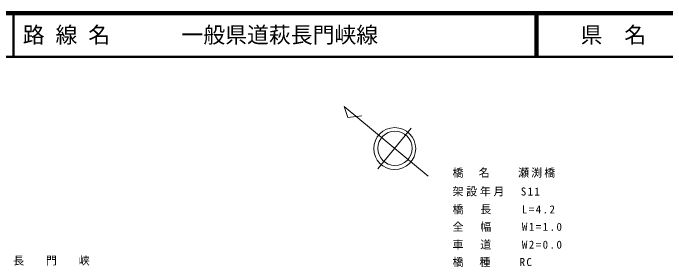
# Model space of a CAD drawing. Units: millimetres, scale not verified. Extents: x 40000 to 680000, y 20000 to 380000.
# Drawn here: x 178156 to 327654, y 321839 to 380000 of the extents above; entities that cross this region are included whole.
import ezdxf
from ezdxf.enums import TextEntityAlignment as Align

# ---------------------------------------------------------------- set-up
doc = ezdxf.new("R2010")
doc.units = ezdxf.units.MM
doc.header["$LTSCALE"] = 1000
for name, color, linetype, lineweight in [('M-BGD', 7, 'Continuous', 13), ('M-BMK-SRVR', 3, 'Continuous', 13), ('M-STR-HTXT', 7, 'Continuous', 13), ('M-TTL', 2, 'Continuous', 140), ('M-TTL-LINE', 7, 'Continuous', 50)]:
    doc.layers.add(name, color=color, linetype=linetype, lineweight=lineweight)
doc.layers.add('M-TTL-TXT', color=7, linetype='Continuous')
doc.styles.add('ＭＳ ゴシック', font='')
doc.styles.get('ＭＳ ゴシック').set_extended_font_data('MS Gothic')

msp = doc.modelspace()

# ---------------------------------------------------------------- linework, layer by layer
at = {"layer": 'M-BMK-SRVR'}
msp.add_line((261680, 344314), (269309, 353647), dxfattribs=at)
msp.add_lwpolyline([(273192, 342666), (253962, 358563), (254788, 356080), (258025, 356482)], dxfattribs=at)
for centre, radius in [((265548, 348955), 4809), ((265601, 349022), 3927)]:
    msp.add_circle(centre, radius, dxfattribs=at)
at = {"layer": 'M-TTL'}
msp.add_line((680000, 380000), (40000, 380000), dxfattribs=at)
at = {"layer": 'M-TTL-LINE'}
for p, q in [((178250, 380000), (178250, 370000)), ((297750, 380000), (297750, 370000)), ((298250, 380000), (298250, 370000)), ((40000, 370000), (680000, 370000))]:
    msp.add_line(p, q, dxfattribs=at)

# ---------------------------------------------------------------- texts
at = {"layer": 'M-BGD', "style": 'ＭＳ ゴシック'}
msp.add_text('長\u3000\u3000門\u3000\u3000峡', height=1833, dxfattribs=at).set_placement((186943, 321822), align=Align.BOTTOM_CENTER)
at = {"layer": 'M-STR-HTXT', "char_height": 1833, "attachment_point": 7, "style": 'ＭＳ ゴシック'}
for s, insert in [('\\T1.2;橋\u3000名\u3000\u3000瀬渕橋', (278793, 342291)), ('\\T1.25;架設年月\u3000S11', (278793, 337996)), ('\\T1.27;橋\u3000長\u3000\u3000L=4.2', (278793, 333898)), ('\\T1.27;全\u3000幅\u3000\u3000W1=1.0', (278793, 329918)), ('\\T1.27;車\u3000道\u3000\u3000W2=0.0', (278793, 325819)), ('\\T1.23;橋\u3000種\u3000\u3000RC', (278793, 321839))]:
    msp.add_mtext(s, dxfattribs=dict(at, insert=insert))
at = {"layer": 'M-TTL-TXT', "style": 'ＭＳ ゴシック'}
for s, p in [('路 線 名', (180380, 375000)), ('一般県道萩長門峡線', (216734, 375000))]:
    msp.add_text(s, height=3666, dxfattribs=at).set_placement(p, align=Align.MIDDLE_LEFT)
msp.add_text('県\u3000名', height=3666, dxfattribs=at).set_placement((315625, 375000), align=Align.MIDDLE_CENTER)

doc.saveas('drawing.dxf')
